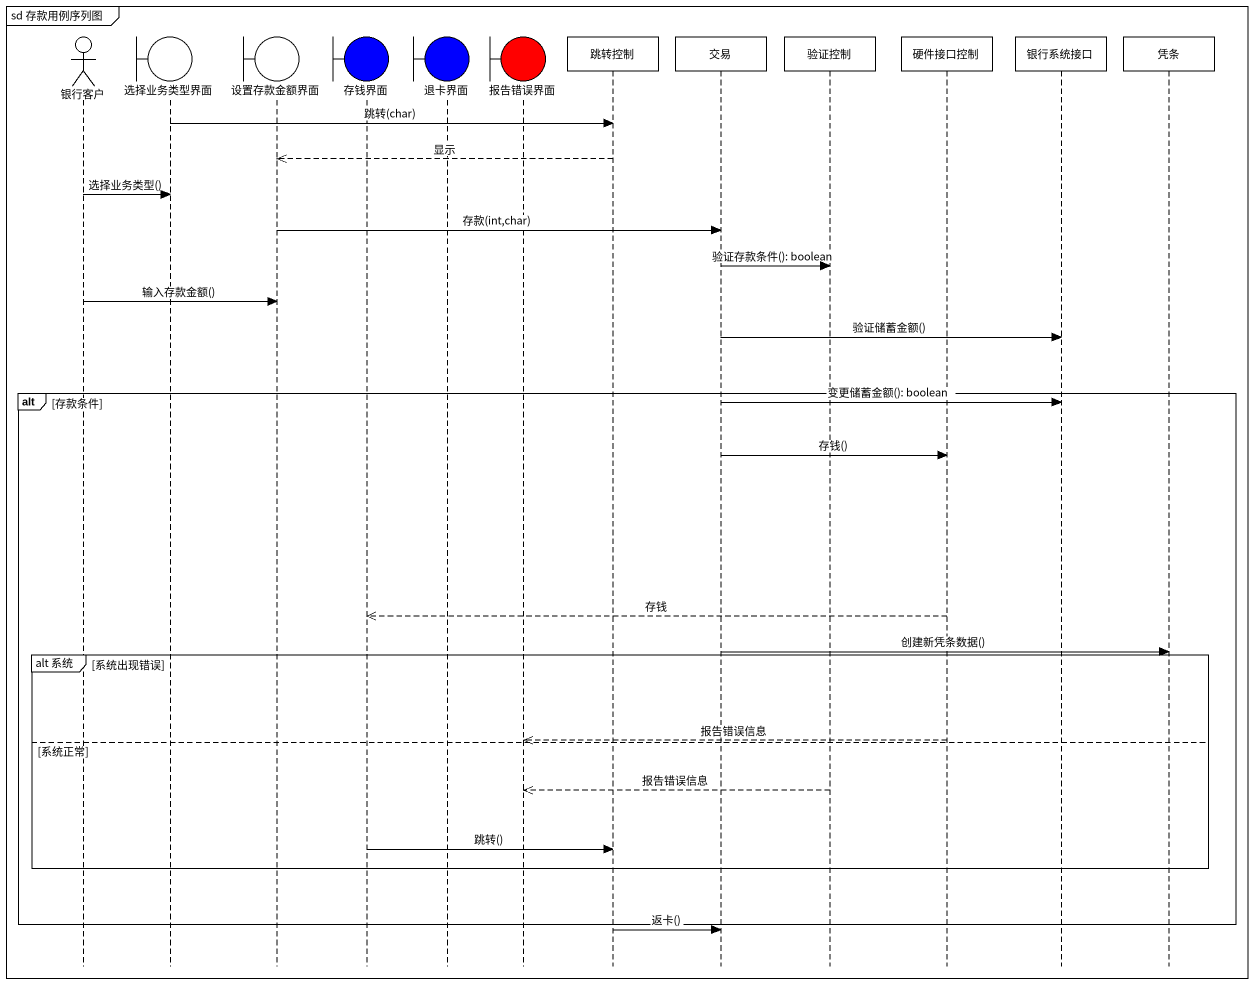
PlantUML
@startuml
mainframe sd 存款用例序列图
hide footbox
actor 银行客户
boundary 选择业务类型界面
boundary 设置存款金额界面
boundary 存钱界面 #0000FF
boundary 退卡界面 #0000FF
boundary 报告错误界面 #FF0000
participant 跳转控制
participant 交易
participant 验证控制
participant 硬件接口控制
participant 银行系统接口
participant 凭条

选择业务类型界面 -> 跳转控制 : 跳转(char)
跳转控制 -->> 设置存款金额界面 : 显示
银行客户 -> 选择业务类型界面 : 选择业务类型()
设置存款金额界面 -> 交易 : 存款(int,char)
交易 -> 验证控制 : 验证存款条件(): boolean
银行客户 -> 设置存款金额界面 : 输入存款金额()
交易 -> 银行系统接口 : 验证储蓄金额()
alt 存款条件
  交易 -> 银行系统接口 : 变更储蓄金额(): boolean
  交易 -> 硬件接口控制 : 存钱()
  硬件接口控制 -->> 存钱界面 : 存钱
  交易 -> 凭条 : 创建新凭条数据()
  group alt 系统 [系统出现错误]
    硬件接口控制 -->> 报告错误界面 : 报告错误信息
  else 系统正常
    验证控制 -->> 报告错误界面 : 报告错误信息
    存钱界面 -> 跳转控制 : 跳转()
  end
end
跳转控制 -> 交易 : 返卡()
@enduml
